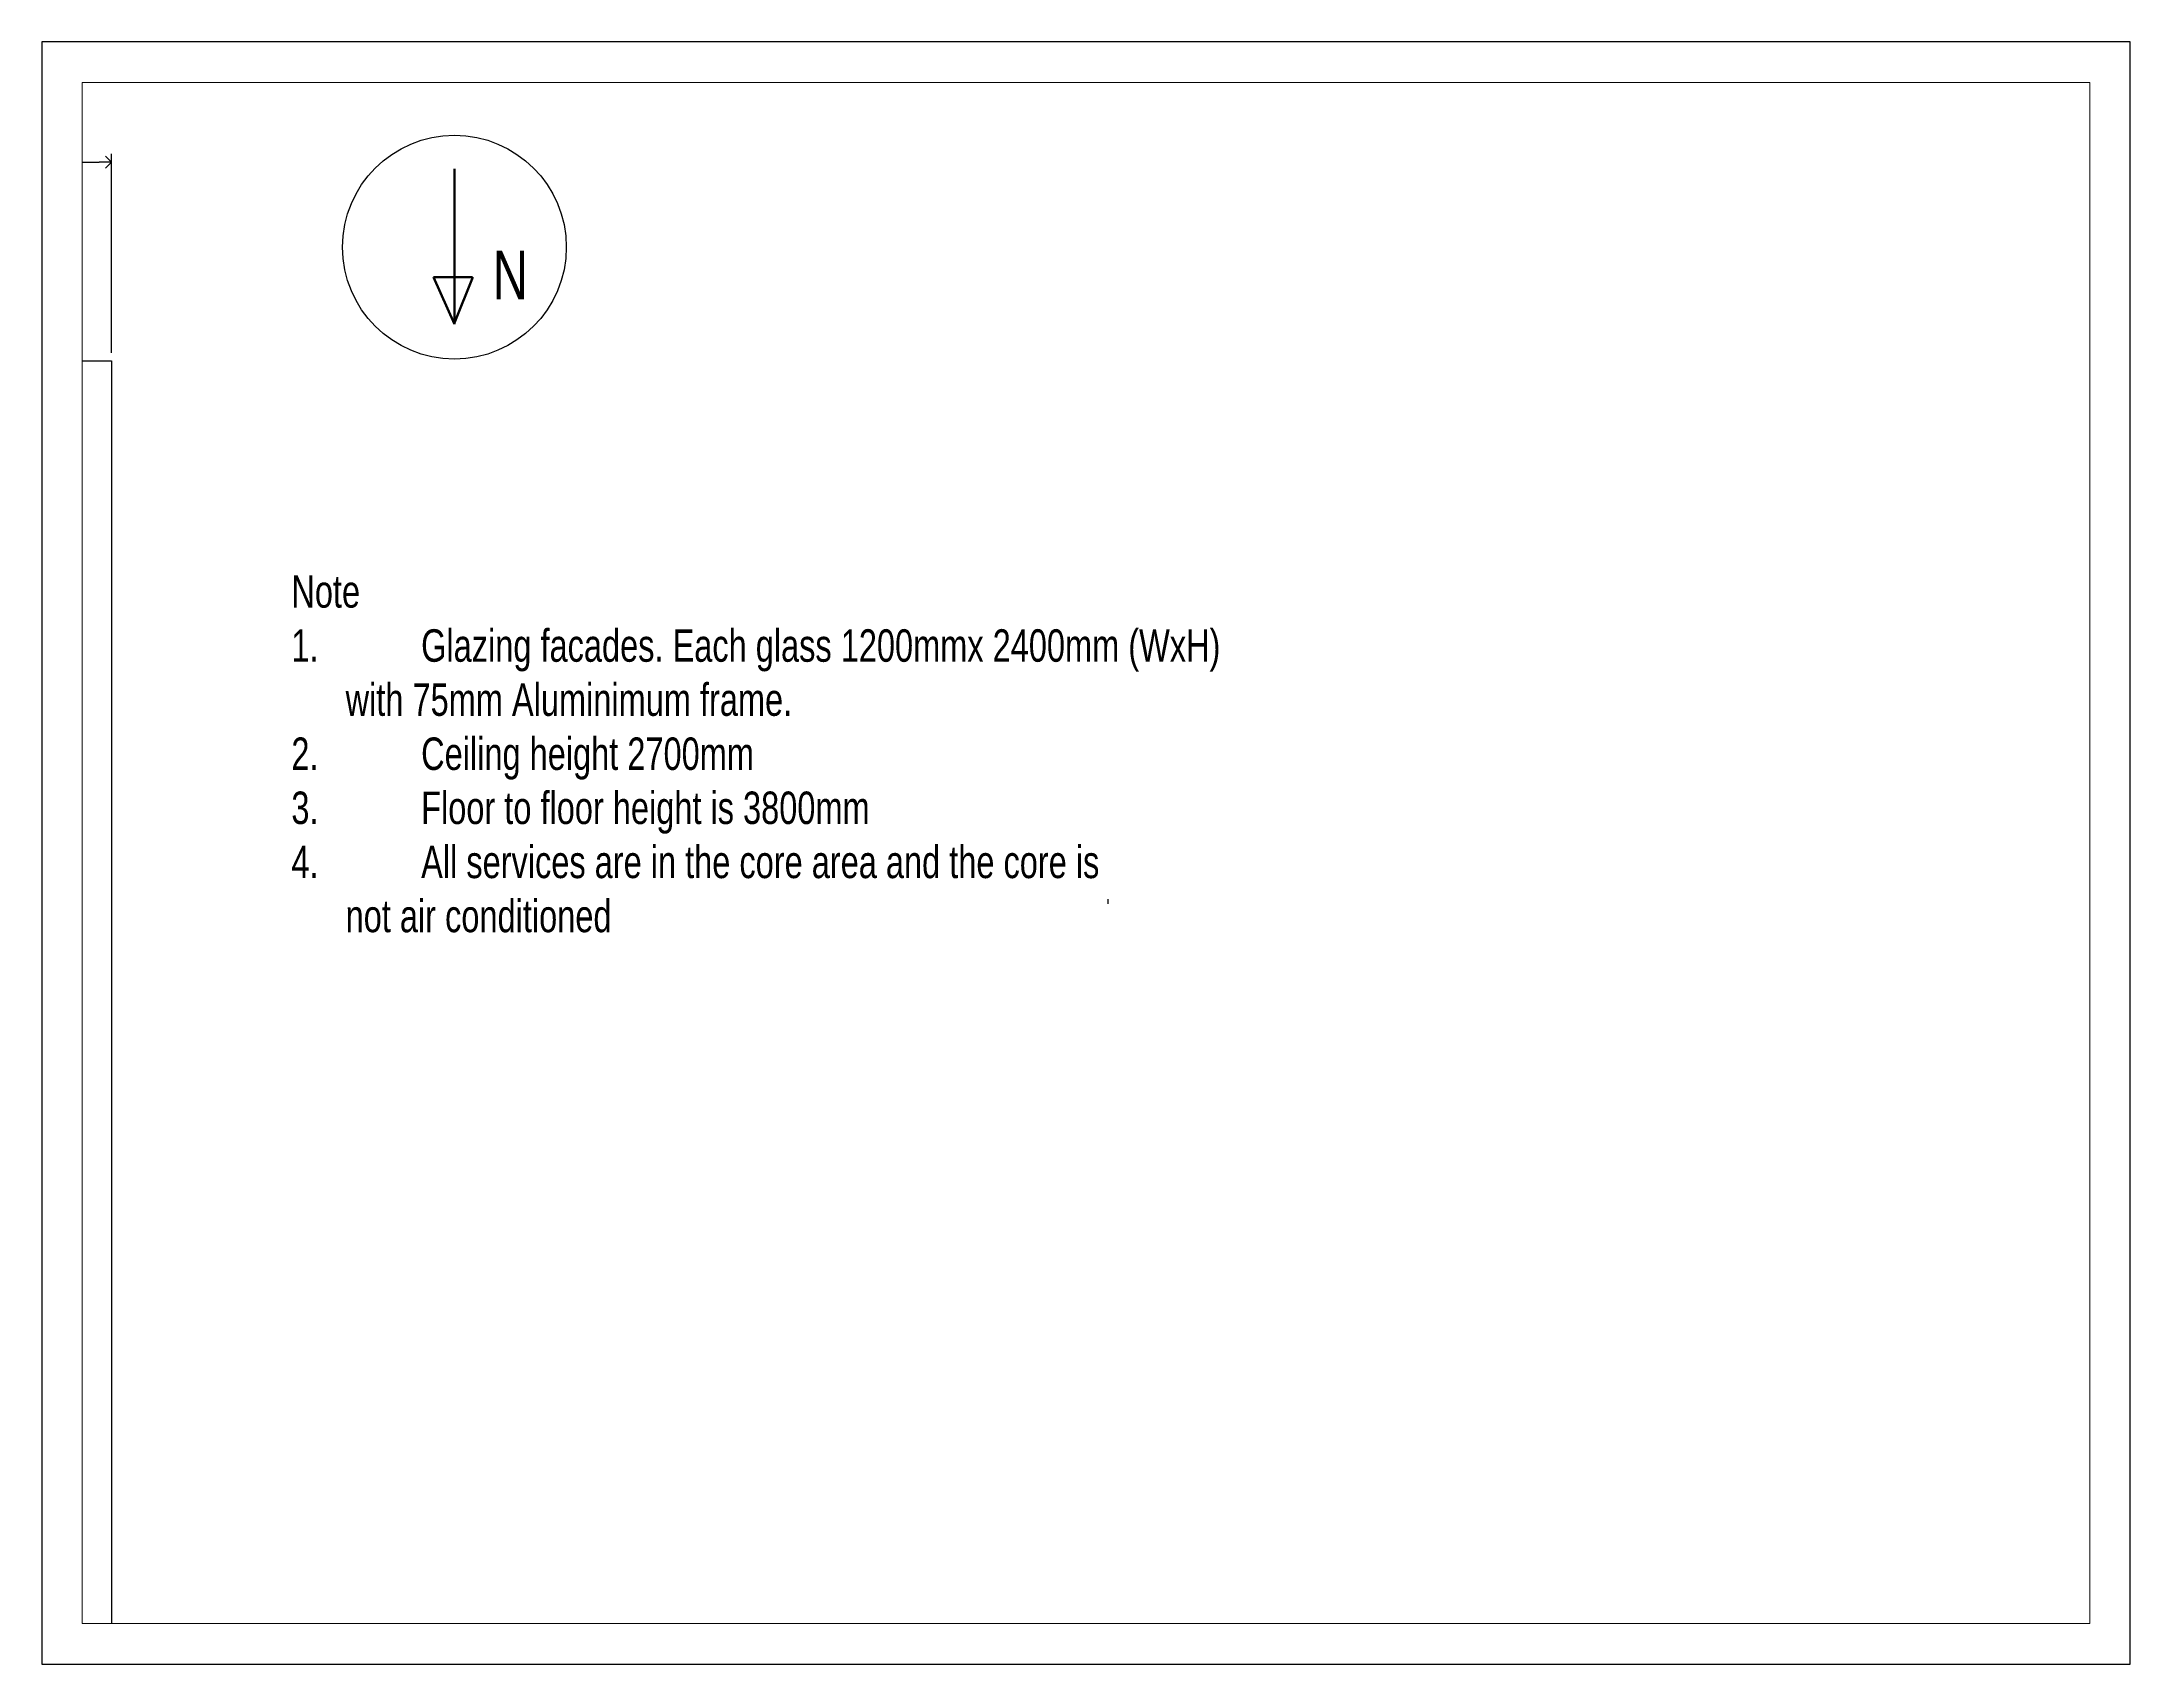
# Paper-space layout 'Layout1' of a CAD drawing. Extents: x 97 to 612, y -106 to 294.
# The model-space entities are those that its viewports show. They can reach past a viewport. Long polylines and large blocks are cut down to what shows.
import ezdxf

# ---------------------------------------------------------------- set-up
doc = ezdxf.new("R2010")
doc.units = 0
doc.header["$LTSCALE"] = 7
doc.header["$MEASUREMENT"] = 0
doc.layers.get('0').update_dxf_attribs({"linetype": 'CONTINUOUS'})
doc.layers.get('DEFPOINTS').update_dxf_attribs({"linetype": 'CONTINUOUS'})
doc.layers.add('NC-NOTE', color=2, linetype='CONTINUOUS')
doc.styles.add('ARCHSTYLE', font='archstyl.shx', dxfattribs={"width": 0.75})
doc.styles.add('HAND', font='hand.shx', dxfattribs={"width": 0.75})
doc.dimstyles.new('MET-125', dxfattribs={"dimscale": 125, "dimtxt": 2.5, "dimasz": 3, "dimexe": 2, "dimexo": 2, "dimgap": 2, "dimtad": 1, "dimdec": 0, "dimzin": 0, "dimdsep": 46, "dimtxsty": 'STANDARD', "dimblk1": 'OPEN90', "dimblk2": 'OPEN90', "dimsah": 1, "dimcen": 0, "dimclrd": 1, "dimclre": 1, "dimclrt": 2, "dimadec": 0, "dimazin": 0, "dimtfac": 1, "dimtdec": 0, "dimtmove": 0, "dimatfit": 3, "dimldrblk": 'OPEN90', "dimfxl": 1, "dimtolj": 1, "dimtzin": 0, "dimarcsym": 0})

# ---------------------------------------------------------------- blocks, each defined once
blk = doc.blocks.new('_OPEN90')
at = {"color": 0, "linetype": 'ByBlock'}
for p, q in [((0, 0), (-1, 0)), ((-0.5, 0.5), (0, 0)), ((0, 0), (-0.5, -0.5))]:
    blk.add_line(p, q, dxfattribs=at)
blk = doc.blocks.new('*D60')
at = {"color": 1, "lineweight": -2, "transparency": 16777216}
for p, q in [((-50500, 33495), (-50500, 39624)), ((-50125, 39374), (-10875, 39374)), ((-10500, 33495), (-10500, 39624))]:
    blk.add_line(p, q, dxfattribs=at)
at = {"layer": 'DEFPOINTS', "color": 0, "transparency": 16777216}
for p in [(-10500, 39374), (-50500, 33245), (-10500, 33245)]:
    blk.add_point(p, dxfattribs=at)
at = {"color": 1, "lineweight": -2, "transparency": 16777216, "xscale": 375, "yscale": 375, "zscale": 375, "rotation": 180}
blk.add_blockref('_OPEN90', (-50500, 39374), dxfattribs=at)
at = {"color": 1, "lineweight": -2, "transparency": 16777216, "xscale": 375, "yscale": 375, "zscale": 375}
blk.add_blockref('_OPEN90', (-10500, 39374), dxfattribs=at)
at = {"color": 2, "transparency": 16777216, "insert": (-30500, 40093), "char_height": 312.5, "attachment_point": 5}
blk.add_mtext('\\A1;{\\H3x;\\C256;40000}', dxfattribs=at)

msp = doc.modelspace()

# ---------------------------------------------------------------- linework, layer by layer
at = {"lineweight": 50}
for p, q in [((72.6, 39171.5), (72.6, 34384.8)), ((-568, 35832), (631.3, 35833.2)), ((72.6, 34384.8), (-568, 35832)), ((638.6, 35833.2), (72, 34416.7))]:
    msp.add_line(p, q, dxfattribs=at)
msp.add_line((20208, 16661.8), (20208, 16511.8))
at = {"lineweight": 30}
msp.add_lwpolyline([(-50499.8, 33245.1), (-10499.8, 33245.1), (-10499.8, -6754.9), (-50499.8, -6754.9), (-50499.8, 33245.1)], dxfattribs=at)
msp.add_lwpolyline([(-10499.8, 33245.1), (-10499.8, 31245.1)])
msp.add_circle((72.7, 36753.1), 3448.9)

# ---------------------------------------------------------------- texts
at = {"attachment_point": 1, "style": 'HAND'}
for s, insert, char_height in [('N', (1251.4, 36645.9), 1500), ('Note\\P\\pi-4000,l4000,t4000;1.^IGlazing facades. Each glass 1200mmx 2400mm (WxH)\\P\\pi0,l0,tz;      with 75mm Aluminimum frame. \\P\\pi-4000,l4000,t4000;2.^ICeiling height 2700mm\\P3.^IFloor to floor height is 3800mm\\P4.^IAll services are in the core area and the core is\\P\\pi0,l0,tz;      not air conditioned', (-4953.7, 26643.5), 1000)]:
    msp.add_mtext(s, dxfattribs=dict(at, insert=insert, char_height=char_height))
at = {"layer": 'NC-NOTE', "color": 2, "char_height": 4.5, "attachment_point": 4, "style": 'ARCHSTYLE'}
for insert in [(4285.5, 2612.2), (-351, 2255)]:
    msp.add_mtext('\\A1;', dxfattribs=dict(at, insert=insert))

# ---------------------------------------------------------------- dimensions: what is measured, and where the dimension line sits
dim = msp.add_linear_dim(base=(-10499.8, 39374.5), p1=(-50499.8, 33245.1), p2=(-10499.8, 33245.1), text='{\\H3x;\\C256;<>}', dimstyle='MET-125')
dim.commit()
dim.dimension.update_dxf_attribs({"geometry": '*D60', "text_midpoint": (-30499.8, 39374.5), "dimtype": 160})

psp = doc.layouts.get("Layout1")

# ---------------------------------------------------------------- linework, layer by layer
at = {"layer": 'DEFPOINTS'}
for p, q in [((612.12, 293.57), (97.12, 293.57)), ((97.12, 293.57), (97.12, -106.43)), ((612.12, -106.43), (612.12, 293.57)), ((97.12, -106.43), (612.12, -106.43))]:
    psp.add_line(p, q, dxfattribs=at)

# ---------------------------------------------------------------- viewports
at = {"layer": '0', "color": 3}
psp.add_viewport(center=(354.62, 93.57), size=(495, 380), view_center_point=(19540.32, 18082.44), view_height=47500.0014, dxfattribs=at)

doc.saveas('drawing.dxf')
